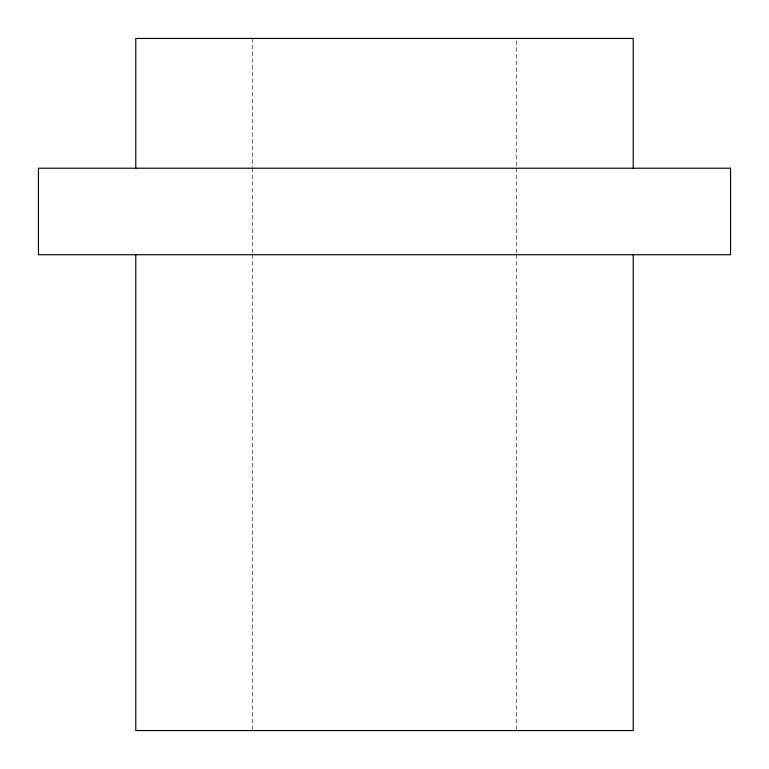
<?xml version="1.0" encoding="UTF-8"?>
<svg xmlns="http://www.w3.org/2000/svg" width="769" height="769" viewBox="0 0 769 769"><rect width="100%" height="100%" fill="white"/><g stroke="black" fill="none" stroke-linecap="round" stroke-linejoin="round"><path stroke-width="0.58" stroke-dasharray="3.85 2.88" d="M516.432 40.853L516.432 167.017M516.432 168.219L516.432 253.53M516.432 254.731L516.432 729.348M252.568 38.45L252.568 167.017M252.568 168.219L252.568 253.53M252.568 254.731L252.568 729.348"/><path stroke-width="1.15" d="M633.223 168.219L633.223 38.45L135.777 38.45L135.777 168.219M633.223 254.731L633.223 730.55L135.777 730.55L135.777 254.731M730.55 168.219L38.45 168.219L38.45 254.731L730.55 254.731L730.55 168.219"/></g></svg>
